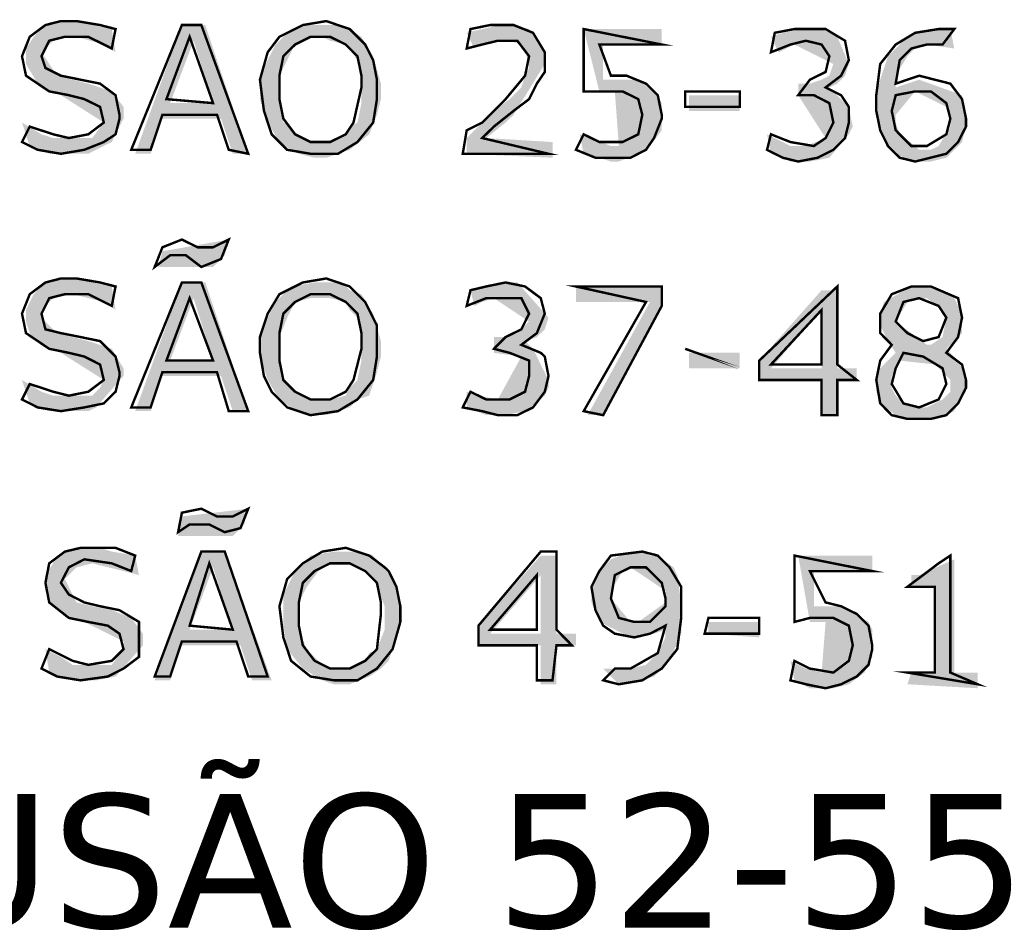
# Model space of a CAD drawing. Header units: millimetres. Extents: x 688550 to 690417, y 7458888 to 7459543.
# Drawn here: x 690314.41 to 690333.24, y 7459172.92 to 7459190.21 of the extents above; entities that cross this region are included whole.
import ezdxf
from ezdxf.enums import TextEntityAlignment as Align

# ---------------------------------------------------------------- set-up
doc = ezdxf.new("R2010")
doc.units = ezdxf.units.MM
doc.header["$LTSCALE"] = 3
doc.header["$MEASUREMENT"] = 0
doc.layers.add('H', color=7, linetype='Continuous')
doc.layers.add('P', color=7, linetype='Continuous')
doc.layers.add('Texto_Cabos', color=1, linetype='Continuous', lineweight=20)
doc.styles.add('siredit', font='verdana.ttf')

msp = doc.modelspace()

# ---------------------------------------------------------------- hatches: boundary and pattern name
at = {"layer": 'H', "linetype": 'Continuous'}
for points in [[(690315.269, 7459187.668), (690314.971, 7459187.668), (690314.601, 7459187.815), (690314.454, 7459188.261), (690314.824, 7459188.038), (690315.046, 7459187.967), (690315.269, 7459187.967), (690315.79, 7459187.967), (690316.008, 7459188.261), (690315.193, 7459188.781), (690314.971, 7459188.853), (690314.752, 7459189), (690314.53, 7459189.374), (690314.53, 7459189.668), (690314.677, 7459189.89), (690314.899, 7459190.113), (690315.193, 7459190.188), (690315.567, 7459190.188), (690315.79, 7459190.113), (690316.159, 7459190.037), (690316.231, 7459189.596), (690316.008, 7459189.743), (690315.491, 7459189.89), (690315.269, 7459189.89), (690315.046, 7459189.815), (690314.824, 7459189.596), (690315.122, 7459189.151), (690315.416, 7459189.075), (690315.714, 7459189), (690316.159, 7459188.853), (690316.382, 7459188.559), (690316.382, 7459188.336), (690316.306, 7459188.185), (690316.159, 7459187.891), (690315.861, 7459187.744), (690315.714, 7459187.668), (690315.491, 7459187.668), (690315.269, 7459187.668)], [(690318.751, 7459187.668), (690318.457, 7459187.668), (690318.234, 7459188.336), (690318.083, 7459188.63), (690317.713, 7459189.815), (690317.268, 7459188.63), (690318.083, 7459188.63), (690318.234, 7459188.336), (690317.121, 7459188.336), (690316.898, 7459187.668), (690316.604, 7459187.668), (690317.491, 7459190.113), (690317.936, 7459190.113), (690318.751, 7459187.668)], [(690320.011, 7459187.593), (690319.712, 7459187.668), (690319.565, 7459187.744), (690319.343, 7459187.891), (690319.12, 7459188.261), (690318.973, 7459188.706), (690318.973, 7459189), (690319.049, 7459189.298), (690319.271, 7459189.743), (690319.565, 7459190.037), (690319.788, 7459190.113), (690320.011, 7459190.113), (690319.935, 7459189.89), (690319.641, 7459189.743), (690319.565, 7459189.596), (690319.49, 7459189.445), (690319.343, 7459189.151), (690319.343, 7459188.63), (690319.418, 7459188.261), (690319.565, 7459188.185), (690319.641, 7459188.038), (690319.935, 7459187.891), (690320.305, 7459187.891), (690320.603, 7459188.038), (690320.678, 7459188.185), (690320.825, 7459188.261), (690320.901, 7459188.63), (690320.901, 7459189.075), (690320.825, 7459189.445), (690320.603, 7459189.743), (690320.305, 7459189.815), (690320.158, 7459189.89), (690319.935, 7459189.89), (690320.011, 7459190.113), (690320.305, 7459190.113), (690320.527, 7459190.113), (690320.678, 7459190.037), (690320.901, 7459189.89), (690321.124, 7459189.521), (690321.271, 7459189), (690321.271, 7459188.706), (690321.195, 7459188.408), (690321.048, 7459188.038), (690320.678, 7459187.744), (690320.233, 7459187.593), (690320.011, 7459187.593)], [(690324.53, 7459187.593), (690322.9, 7459187.668), (690322.9, 7459187.967), (690323.123, 7459188.185), (690323.27, 7459188.336), (690323.417, 7459188.483), (690323.715, 7459188.706), (690323.938, 7459188.928), (690324.009, 7459189.151), (690324.085, 7459189.298), (690324.009, 7459189.668), (690323.938, 7459189.743), (690323.715, 7459189.815), (690323.568, 7459189.815), (690323.417, 7459189.815), (690323.194, 7459189.743), (690323.047, 7459189.668), (690322.9, 7459189.966), (690323.194, 7459190.037), (690323.568, 7459190.113), (690323.791, 7459190.113), (690324.085, 7459190.037), (690324.383, 7459189.596), (690324.383, 7459189.374), (690323.791, 7459188.408), (690323.639, 7459188.261), (690323.27, 7459187.967), (690324.53, 7459187.891), (690324.53, 7459187.593)], [(690325.639, 7459187.521), (690325.42, 7459187.593), (690325.122, 7459187.668), (690325.046, 7459188.038), (690325.269, 7459187.967), (690325.639, 7459187.815), (690325.79, 7459187.815), (690325.714, 7459188.853), (690325.42, 7459188.853), (690325.122, 7459190.037), (690326.605, 7459190.037), (690326.605, 7459189.743), (690325.492, 7459189.743), (690325.492, 7459189.075), (690325.639, 7459189.075), (690326.012, 7459189.075), (690326.159, 7459189.075), (690326.529, 7459188.781), (690326.605, 7459188.63), (690326.605, 7459188.483), (690326.605, 7459188.114), (690326.382, 7459187.815), (690326.159, 7459187.668), (690325.79, 7459187.521), (690325.639, 7459187.521)], [(690329.196, 7459187.521), (690329.049, 7459187.521), (690328.679, 7459187.668), (690328.604, 7459188.038), (690328.902, 7459187.891), (690329.049, 7459187.815), (690329.196, 7459187.815), (690329.343, 7459187.815), (690329.717, 7459187.967), (690329.196, 7459188.781), (690329.196, 7459189), (690329.419, 7459189), (690329.641, 7459189.075), (690329.788, 7459189.151), (690329.864, 7459189.374), (690329.125, 7459189.743), (690328.826, 7459189.596), (690328.679, 7459189.89), (690328.902, 7459189.966), (690329.272, 7459190.037), (690329.494, 7459190.037), (690329.641, 7459190.037), (690329.939, 7459189.89), (690330.158, 7459189.374), (690330.086, 7459189.151), (690329.939, 7459189), (690329.788, 7459188.928), (690329.864, 7459188.853), (690330.158, 7459188.559), (690330.233, 7459188.185), (690330.158, 7459188.038), (690329.788, 7459187.593), (690329.419, 7459187.521), (690329.196, 7459187.521)], [(690331.716, 7459187.521), (690331.569, 7459187.521), (690331.493, 7459187.744), (690331.716, 7459187.744), (690331.863, 7459187.815), (690332.086, 7459188.185), (690332.086, 7459188.408), (690332.01, 7459188.559), (690331.418, 7459188.853), (690331.048, 7459188.408), (690331.048, 7459188.261), (690331.124, 7459188.038), (690331.418, 7459187.815), (690331.493, 7459187.744), (690331.569, 7459187.521), (690331.346, 7459187.521), (690331.048, 7459187.668), (690330.901, 7459187.815), (690330.826, 7459187.967), (690330.679, 7459188.483), (690330.679, 7459188.63), (690330.679, 7459188.781), (690330.754, 7459189.075), (690330.901, 7459189.521), (690331.271, 7459189.89), (690331.716, 7459190.037), (690331.863, 7459190.037), (690332.086, 7459190.037), (690332.161, 7459189.668), (690331.64, 7459189.743), (690331.418, 7459189.668), (690331.271, 7459189.521), (690331.048, 7459189.151), (690331.048, 7459188.928), (690331.493, 7459189.075), (690332.308, 7459188.781), (690332.384, 7459188.408), (690332.384, 7459188.185), (690332.308, 7459187.891), (690332.01, 7459187.593), (690331.716, 7459187.521)], [(690327.121, 7459188.483), (690327.121, 7459188.781), (690328.087, 7459188.781), (690328.087, 7459188.483), (690327.121, 7459188.483)], [(690317.045, 7459185.518), (690317.121, 7459185.816), (690318.381, 7459186.039), (690318.305, 7459185.741), (690318.083, 7459185.518), (690317.268, 7459185.518), (690317.045, 7459185.518)], [(690315.269, 7459182.78), (690314.971, 7459182.78), (690314.601, 7459182.927), (690314.454, 7459183.372), (690314.824, 7459183.149), (690315.046, 7459183.074), (690315.269, 7459183.074), (690315.491, 7459183.074), (690315.79, 7459183.074), (690315.937, 7459183.225), (690316.008, 7459183.372), (690315.193, 7459183.888), (690314.971, 7459183.964), (690314.752, 7459184.111), (690314.601, 7459184.262), (690314.53, 7459184.481), (690314.53, 7459184.703), (690314.677, 7459185.001), (690314.752, 7459185.077), (690314.899, 7459185.224), (690315.193, 7459185.3), (690315.567, 7459185.3), (690315.79, 7459185.224), (690316.159, 7459185.148), (690316.231, 7459184.703), (690316.008, 7459184.854), (690315.416, 7459185.001), (690315.046, 7459184.926), (690314.824, 7459184.703), (690314.824, 7459184.556), (690315.122, 7459184.262), (690315.416, 7459184.187), (690315.714, 7459184.111), (690316.159, 7459183.964), (690316.382, 7459183.594), (690316.382, 7459183.447), (690315.861, 7459182.851), (690315.714, 7459182.78), (690315.491, 7459182.78), (690315.269, 7459182.78)], [(690318.457, 7459182.78), (690318.234, 7459183.447), (690318.083, 7459183.741), (690317.713, 7459184.926), (690317.268, 7459183.741), (690318.083, 7459183.741), (690318.234, 7459183.447), (690317.121, 7459183.447), (690316.898, 7459182.78), (690316.604, 7459182.78), (690317.491, 7459185.224), (690317.936, 7459185.224), (690318.751, 7459182.78), (690318.457, 7459182.78)], [(690320.011, 7459182.704), (690319.935, 7459183.002), (690320.305, 7459183.002), (690320.603, 7459183.074), (690320.678, 7459183.225), (690320.825, 7459183.372), (690320.901, 7459183.741), (690320.901, 7459184.187), (690320.825, 7459184.556), (690320.678, 7459184.703), (690320.603, 7459184.854), (690320.305, 7459184.926), (690319.935, 7459184.926), (690319.641, 7459184.854), (690319.49, 7459184.556), (690319.343, 7459184.187), (690319.343, 7459183.741), (690319.418, 7459183.372), (690319.565, 7459183.225), (690319.641, 7459183.149), (690319.935, 7459183.002), (690320.011, 7459182.704), (690319.712, 7459182.78), (690319.565, 7459182.851), (690319.343, 7459183.002), (690319.12, 7459183.372), (690318.973, 7459183.817), (690318.973, 7459184.111), (690319.049, 7459184.409), (690319.271, 7459184.854), (690319.565, 7459185.148), (690320.011, 7459185.224), (690320.305, 7459185.224), (690320.527, 7459185.224), (690320.678, 7459185.077), (690320.901, 7459185.001), (690321.124, 7459184.632), (690321.271, 7459184.111), (690321.271, 7459183.817), (690321.195, 7459183.519), (690321.048, 7459183.074), (690320.825, 7459183.002), (690320.678, 7459182.851), (690320.233, 7459182.704), (690320.011, 7459182.704)], [(690323.492, 7459182.704), (690323.27, 7459182.704), (690322.9, 7459182.851), (690322.9, 7459183.149), (690323.123, 7459183.074), (690323.492, 7459183.002), (690323.938, 7459183.817), (690323.417, 7459183.888), (690323.417, 7459184.187), (690323.639, 7459184.187), (690323.862, 7459184.262), (690324.085, 7459184.481), (690323.417, 7459184.926), (690323.194, 7459184.854), (690323.047, 7459184.779), (690322.972, 7459185.077), (690323.194, 7459185.148), (690323.568, 7459185.224), (690323.862, 7459185.224), (690324.454, 7459184.556), (690324.383, 7459184.334), (690324.232, 7459184.187), (690324.009, 7459184.111), (690324.16, 7459183.964), (690324.454, 7459183.372), (690324.454, 7459183.225), (690324.383, 7459183.074), (690324.009, 7459182.78), (690323.639, 7459182.704), (690323.492, 7459182.704)], [(690325.492, 7459182.704), (690325.198, 7459182.704), (690326.382, 7459184.854), (690324.975, 7459184.854), (690324.975, 7459185.148), (690326.605, 7459185.148), (690326.605, 7459184.779), (690325.492, 7459182.704)], [(690329.939, 7459182.704), (690329.641, 7459182.704), (690329.641, 7459183.372), (690329.641, 7459183.594), (690329.641, 7459184.703), (690328.679, 7459183.594), (690329.641, 7459183.594), (690329.641, 7459183.372), (690328.457, 7459183.372), (690328.457, 7459183.741), (690329.641, 7459185.077), (690329.939, 7459185.077), (690329.939, 7459183.594), (690330.309, 7459183.594), (690330.309, 7459183.372), (690329.939, 7459183.372), (690329.939, 7459182.704)], [(690331.346, 7459182.633), (690331.048, 7459182.704), (690330.754, 7459182.927), (690330.679, 7459183.149), (690330.679, 7459183.372), (690330.754, 7459183.594), (690331.048, 7459183.888), (690331.124, 7459183.741), (690330.973, 7459183.447), (690330.973, 7459183.225), (690331.048, 7459183.074), (690331.195, 7459182.927), (690331.418, 7459182.851), (690331.64, 7459182.851), (690331.792, 7459182.927), (690331.939, 7459183.002), (690332.086, 7459183.149), (690332.086, 7459183.372), (690331.792, 7459183.666), (690331.124, 7459183.741), (690331.048, 7459183.888), (690330.901, 7459184.111), (690330.826, 7459184.262), (690330.754, 7459184.409), (690330.754, 7459184.632), (690330.826, 7459184.854), (690331.346, 7459185.148), (690331.716, 7459185.148), (690332.01, 7459185.001), (690332.161, 7459184.926), (690332.308, 7459184.632), (690332.308, 7459184.409), (690332.308, 7459184.262), (690332.01, 7459183.964), (690331.939, 7459184.187), (690332.01, 7459184.556), (690331.939, 7459184.703), (690331.64, 7459184.926), (690331.271, 7459184.854), (690331.048, 7459184.481), (690331.64, 7459184.04), (690331.716, 7459184.04), (690331.939, 7459184.187), (690332.01, 7459183.964), (690332.233, 7459183.741), (690332.308, 7459183.594), (690332.384, 7459183.447), (690332.384, 7459183.149), (690332.233, 7459182.927), (690332.161, 7459182.78), (690332.01, 7459182.704), (690331.716, 7459182.633), (690331.346, 7459182.633)], [(690328.087, 7459183.594), (690327.121, 7459183.594), (690327.121, 7459183.888), (690328.087, 7459183.888), (690328.087, 7459183.594)], [(690317.419, 7459180.407), (690317.491, 7459180.78), (690318.751, 7459180.927), (690318.675, 7459180.629), (690318.457, 7459180.407), (690317.638, 7459180.407), (690317.419, 7459180.407)], [(690315.638, 7459177.668), (690315.416, 7459177.668), (690314.971, 7459177.815), (690314.899, 7459178.26), (690315.193, 7459178.113), (690315.416, 7459177.962), (690315.638, 7459177.962), (690315.937, 7459177.962), (690316.159, 7459177.962), (690316.382, 7459178.26), (690316.382, 7459178.407), (690315.638, 7459178.777), (690315.344, 7459178.853), (690315.122, 7459179), (690314.971, 7459179.147), (690314.899, 7459179.369), (690314.899, 7459179.667), (690315.046, 7459179.89), (690315.122, 7459180.037), (690315.269, 7459180.113), (690315.638, 7459180.184), (690315.937, 7459180.184), (690316.159, 7459180.113), (690316.604, 7459180.037), (690316.676, 7459179.667), (690316.382, 7459179.743), (690315.79, 7459179.89), (690315.491, 7459179.814), (690315.269, 7459179.592), (690315.491, 7459179.147), (690315.79, 7459179.075), (690316.159, 7459179), (690316.529, 7459178.853), (690316.751, 7459178.554), (690316.751, 7459178.332), (690316.231, 7459177.74), (690315.861, 7459177.668), (690315.638, 7459177.668)], [(690318.826, 7459177.668), (690318.604, 7459178.332), (690318.457, 7459178.63), (690318.083, 7459179.814), (690317.638, 7459178.63), (690318.457, 7459178.63), (690318.604, 7459178.332), (690317.491, 7459178.332), (690317.268, 7459177.668), (690316.974, 7459177.668), (690317.86, 7459180.113), (690318.305, 7459180.113), (690319.196, 7459177.668), (690318.826, 7459177.668)], [(690320.38, 7459177.593), (690320.158, 7459177.668), (690319.788, 7459177.891), (690319.49, 7459178.26), (690319.418, 7459178.706), (690319.418, 7459179), (690319.418, 7459179.298), (690319.641, 7459179.743), (690319.935, 7459180.037), (690320.38, 7459180.113), (690320.678, 7459180.113), (690320.901, 7459180.113), (690321.124, 7459180.037), (690321.271, 7459179.89), (690321.565, 7459179.52), (690321.64, 7459179), (690321.64, 7459178.853), (690321.64, 7459178.706), (690321.565, 7459178.483), (690321.418, 7459178.038), (690321.271, 7459177.891), (690321.048, 7459177.74), (690320.678, 7459177.593), (690320.678, 7459177.891), (690320.972, 7459178.038), (690321.048, 7459178.185), (690321.195, 7459178.26), (690321.342, 7459178.63), (690321.342, 7459179.075), (690321.195, 7459179.445), (690321.124, 7459179.592), (690320.972, 7459179.743), (690320.678, 7459179.89), (690320.305, 7459179.89), (690320.086, 7459179.743), (690319.864, 7459179.445), (690319.712, 7459179.147), (690319.712, 7459178.63), (690319.864, 7459178.26), (690319.935, 7459178.185), (690320.086, 7459178.038), (690320.305, 7459177.891), (690320.678, 7459177.891), (690320.678, 7459177.593), (690320.38, 7459177.593)], [(690324.307, 7459177.593), (690324.307, 7459178.332), (690323.123, 7459178.332), (690323.123, 7459178.706), (690323.345, 7459178.554), (690324.307, 7459178.554), (690324.307, 7459179.667), (690323.345, 7459178.554), (690323.123, 7459178.706), (690324.307, 7459180.037), (690324.605, 7459180.037), (690324.605, 7459178.554), (690324.975, 7459178.554), (690324.975, 7459178.332), (690324.605, 7459178.332), (690324.605, 7459177.593), (690324.307, 7459177.593)], [(690325.79, 7459177.593), (690325.492, 7459177.891), (690326.012, 7459177.891), (690326.306, 7459177.962), (690326.529, 7459178.185), (690326.676, 7459178.483), (690326.676, 7459178.63), (690326.458, 7459178.554), (690326.159, 7459178.483), (690326.159, 7459178.777), (690326.676, 7459179.147), (690326.676, 7459179.369), (690326.012, 7459179.814), (690325.861, 7459179.743), (690325.639, 7459179.369), (690325.639, 7459179.222), (690326.012, 7459178.777), (690326.159, 7459178.777), (690326.159, 7459178.483), (690326.012, 7459178.483), (690325.42, 7459178.777), (690325.269, 7459179.147), (690325.269, 7459179.445), (690325.42, 7459179.743), (690325.567, 7459179.89), (690325.639, 7459179.966), (690326.012, 7459180.113), (690326.235, 7459180.113), (690326.382, 7459180.037), (690326.529, 7459180.037), (690326.827, 7459179.814), (690326.899, 7459179.667), (690326.974, 7459179.147), (690326.974, 7459178.777), (690326.974, 7459178.554), (690326.752, 7459178.038), (690326.605, 7459177.891), (690326.458, 7459177.74), (690325.937, 7459177.593), (690325.79, 7459177.593)], [(690329.641, 7459177.517), (690329.419, 7459177.517), (690329.125, 7459177.668), (690329.049, 7459178.038), (690329.343, 7459177.891), (690329.641, 7459177.815), (690329.717, 7459178.777), (690329.419, 7459178.777), (690329.196, 7459180.037), (690330.603, 7459180.037), (690330.603, 7459179.743), (690329.494, 7459179.743), (690329.494, 7459179.075), (690329.641, 7459179.075), (690330.011, 7459179.075), (690330.158, 7459179), (690330.532, 7459178.777), (690330.603, 7459178.63), (690330.603, 7459178.407), (690330.603, 7459178.113), (690330.456, 7459177.815), (690330.158, 7459177.593), (690329.864, 7459177.517), (690329.641, 7459177.517)], [(690332.606, 7459177.517), (690331.271, 7459177.593), (690331.346, 7459177.815), (690331.792, 7459177.815), (690331.792, 7459179.445), (690331.346, 7459179.445), (690331.346, 7459179.667), (690331.493, 7459179.667), (690332.161, 7459179.966), (690332.161, 7459177.815), (690332.606, 7459177.815), (690332.606, 7459177.517)], [(690328.457, 7459178.483), (690327.491, 7459178.554), (690327.491, 7459178.777), (690328.457, 7459178.777), (690328.457, 7459178.483)]]:
    msp.add_hatch(color=256, dxfattribs=at).paths.add_polyline_path(points)

# ---------------------------------------------------------------- linework, layer by layer
at = {"layer": 'P', "const_width": 0.0462}
for points in [[(690316.306, 7459188.408), (690316.231, 7459188.781), (690315.937, 7459189), (690315.567, 7459189.075), (690315.193, 7459189.151), (690314.899, 7459189.298), (690314.824, 7459189.521), (690314.971, 7459189.815), (690315.269, 7459189.89), (690315.714, 7459189.89), (690316.159, 7459189.668), (690316.231, 7459190.037), (690315.937, 7459190.113), (690315.491, 7459190.188), (690315.193, 7459190.188), (690314.899, 7459190.113), (690314.601, 7459189.89), (690314.454, 7459189.521), (690314.53, 7459189.151), (690314.971, 7459188.853), (690315.344, 7459188.781), (690315.638, 7459188.706), (690315.937, 7459188.559), (690316.008, 7459188.261), (690315.714, 7459188.038), (690315.344, 7459187.967), (690315.046, 7459188.038), (690314.601, 7459188.185), (690314.454, 7459187.891), (690314.752, 7459187.744), (690315.193, 7459187.668), (690315.638, 7459187.744), (690316.008, 7459187.891), (690316.231, 7459188.038), (690316.306, 7459188.336), (690316.306, 7459188.408), (690316.306, 7459188.408)], [(690320.901, 7459189.815), (690320.678, 7459190.037), (690320.233, 7459190.188), (690319.788, 7459190.113), (690319.343, 7459189.89), (690319.12, 7459189.596), (690318.973, 7459189.075), (690319.049, 7459188.483), (690319.196, 7459188.038), (690319.49, 7459187.744), (690319.935, 7459187.668), (690320.456, 7459187.668), (690320.825, 7459187.891), (690321.124, 7459188.261), (690321.195, 7459188.706), (690321.195, 7459189.075), (690321.124, 7459189.445), (690320.972, 7459189.743), (690320.901, 7459189.815), (690320.901, 7459189.815)], [(690318.751, 7459187.668), (690317.86, 7459190.113), (690317.491, 7459190.113), (690316.529, 7459187.744), (690316.898, 7459187.744), (690317.121, 7459188.408), (690318.158, 7459188.408), (690318.381, 7459187.744), (690318.751, 7459187.668), (690318.751, 7459187.668)], [(690318.083, 7459188.63), (690317.197, 7459188.706), (690317.638, 7459189.89), (690318.083, 7459188.63), (690318.083, 7459188.63)], [(690324.454, 7459187.668), (690323.194, 7459187.967), (690323.417, 7459188.185), (690323.791, 7459188.483), (690324.085, 7459188.706), (690324.232, 7459189), (690324.383, 7459189.222), (690324.383, 7459189.596), (690324.16, 7459189.966), (690323.791, 7459190.113), (690323.345, 7459190.113), (690322.972, 7459190.037), (690322.9, 7459189.668), (690323.194, 7459189.743), (690323.492, 7459189.815), (690323.862, 7459189.815), (690324.085, 7459189.521), (690324.009, 7459189.151), (690323.639, 7459188.706), (690323.417, 7459188.483), (690323.194, 7459188.261), (690322.9, 7459188.114), (690322.825, 7459187.668), (690324.454, 7459187.668), (690324.454, 7459187.668)], [(690326.605, 7459188.408), (690326.529, 7459188.781), (690326.306, 7459189), (690325.937, 7459189.151), (690325.639, 7459189.151), (690325.42, 7459189.743), (690326.605, 7459189.743), (690325.122, 7459190.037), (690325.122, 7459188.853), (690325.42, 7459188.853), (690325.861, 7459188.853), (690326.159, 7459188.706), (690326.235, 7459188.408), (690326.159, 7459188.038), (690325.861, 7459187.891), (690325.42, 7459187.891), (690325.122, 7459188.038), (690324.975, 7459187.744), (690325.345, 7459187.593), (690325.714, 7459187.593), (690326.012, 7459187.593), (690326.306, 7459187.744), (690326.458, 7459187.967), (690326.605, 7459188.336), (690326.605, 7459188.408), (690326.605, 7459188.408)], [(690330.011, 7459188.781), (690329.717, 7459188.928), (690330.011, 7459189.151), (690330.158, 7459189.445), (690330.086, 7459189.815), (690329.717, 7459190.037), (690329.419, 7459190.037), (690329.125, 7459190.037), (690328.751, 7459189.966), (690328.679, 7459189.596), (690329.049, 7459189.743), (690329.343, 7459189.815), (690329.641, 7459189.743), (690329.788, 7459189.521), (690329.717, 7459189.222), (690329.419, 7459189.075), (690329.196, 7459188.781), (690329.494, 7459188.781), (690329.788, 7459188.63), (690329.864, 7459188.261), (690329.717, 7459187.967), (690329.494, 7459187.815), (690329.049, 7459187.891), (690328.679, 7459188.038), (690328.604, 7459187.744), (690328.902, 7459187.593), (690329.196, 7459187.521), (690329.566, 7459187.593), (690329.864, 7459187.744), (690330.086, 7459187.967), (690330.158, 7459188.261), (690330.158, 7459188.559), (690330.011, 7459188.781), (690330.011, 7459188.781)], [(690332.384, 7459188.336), (690332.308, 7459188.706), (690332.086, 7459189), (690331.792, 7459189.075), (690331.493, 7459189.151), (690331.048, 7459189), (690331.124, 7459189.445), (690331.346, 7459189.668), (690331.64, 7459189.743), (690331.939, 7459189.743), (690332.161, 7459190.037), (690331.863, 7459190.037), (690331.418, 7459189.966), (690331.048, 7459189.743), (690330.754, 7459189.374), (690330.679, 7459188.781), (690330.679, 7459188.483), (690330.754, 7459188.114), (690330.901, 7459187.815), (690331.124, 7459187.593), (690331.418, 7459187.521), (690332.01, 7459187.668), (690332.233, 7459187.891), (690332.384, 7459188.185), (690332.384, 7459188.336), (690332.384, 7459188.336)], [(690320.901, 7459188.928), (690320.75, 7459188.261), (690320.603, 7459188.038), (690320.305, 7459187.891), (690319.935, 7459187.891), (690319.641, 7459188.038), (690319.418, 7459188.336), (690319.343, 7459188.706), (690319.343, 7459189.151), (690319.418, 7459189.521), (690319.641, 7459189.743), (690319.935, 7459189.89), (690320.305, 7459189.89), (690320.603, 7459189.743), (690320.825, 7459189.521), (690320.901, 7459189.151), (690320.901, 7459188.928), (690320.901, 7459188.928)], [(690328.087, 7459188.559), (690328.087, 7459188.853), (690327.05, 7459188.853), (690327.05, 7459188.559), (690328.087, 7459188.559), (690328.087, 7459188.559)], [(690332.086, 7459188.336), (690332.01, 7459188.038), (690331.64, 7459187.815), (690331.346, 7459187.815), (690331.048, 7459188.114), (690330.973, 7459188.483), (690331.048, 7459188.781), (690331.418, 7459188.853), (690331.716, 7459188.853), (690332.01, 7459188.63), (690332.086, 7459188.336), (690332.086, 7459188.336)], [(690318.381, 7459186.039), (690318.083, 7459185.892), (690317.789, 7459185.892), (690317.491, 7459186.039), (690317.121, 7459185.892), (690316.974, 7459185.518), (690317.268, 7459185.741), (690317.566, 7459185.741), (690317.86, 7459185.518), (690318.234, 7459185.669), (690318.381, 7459186.039), (690318.381, 7459186.039)], [(690316.306, 7459183.519), (690316.231, 7459183.817), (690315.937, 7459184.111), (690315.567, 7459184.187), (690315.193, 7459184.262), (690314.899, 7459184.334), (690314.824, 7459184.632), (690314.971, 7459184.926), (690315.269, 7459185.001), (690315.714, 7459185.001), (690316.159, 7459184.779), (690316.231, 7459185.148), (690315.937, 7459185.224), (690315.491, 7459185.3), (690315.193, 7459185.3), (690314.899, 7459185.224), (690314.601, 7459185.001), (690314.454, 7459184.632), (690314.53, 7459184.262), (690314.971, 7459183.964), (690315.344, 7459183.888), (690315.638, 7459183.817), (690315.937, 7459183.666), (690316.008, 7459183.372), (690315.714, 7459183.149), (690315.344, 7459183.074), (690315.046, 7459183.149), (690314.601, 7459183.296), (690314.454, 7459183.002), (690314.752, 7459182.851), (690315.193, 7459182.78), (690315.638, 7459182.851), (690316.008, 7459182.927), (690316.231, 7459183.149), (690316.306, 7459183.447), (690316.306, 7459183.519), (690316.306, 7459183.519)], [(690318.751, 7459182.78), (690317.86, 7459185.224), (690317.491, 7459185.224), (690316.529, 7459182.851), (690316.898, 7459182.851), (690317.121, 7459183.519), (690318.158, 7459183.519), (690318.381, 7459182.78), (690318.751, 7459182.78), (690318.751, 7459182.78)], [(690320.901, 7459184.926), (690320.678, 7459185.148), (690320.233, 7459185.3), (690319.788, 7459185.224), (690319.343, 7459185.001), (690319.12, 7459184.632), (690318.973, 7459184.187), (690318.973, 7459183.888), (690319.049, 7459183.447), (690319.196, 7459183.149), (690319.49, 7459182.851), (690319.935, 7459182.704), (690320.456, 7459182.78), (690320.825, 7459183.002), (690321.124, 7459183.372), (690321.195, 7459183.817), (690321.195, 7459184.409), (690320.972, 7459184.854), (690320.901, 7459184.926), (690320.901, 7459184.926)], [(690324.307, 7459183.888), (690323.938, 7459184.04), (690324.232, 7459184.262), (690324.383, 7459184.632), (690324.307, 7459184.926), (690324.009, 7459185.148), (690323.639, 7459185.224), (690323.27, 7459185.148), (690322.972, 7459185.077), (690322.9, 7459184.779), (690323.27, 7459184.926), (690323.639, 7459184.926), (690323.938, 7459184.926), (690324.085, 7459184.632), (690323.938, 7459184.334), (690323.639, 7459184.187), (690323.417, 7459183.964), (690323.715, 7459183.888), (690324.085, 7459183.741), (690324.085, 7459183.447), (690324.009, 7459183.149), (690323.715, 7459183.002), (690323.27, 7459183.002), (690322.972, 7459183.149), (690322.825, 7459182.851), (690323.194, 7459182.78), (690323.492, 7459182.704), (690323.862, 7459182.704), (690324.16, 7459182.851), (690324.383, 7459183.149), (690324.454, 7459183.447), (690324.383, 7459183.817), (690324.307, 7459183.888), (690324.307, 7459183.888)], [(690326.605, 7459184.779), (690326.605, 7459185.148), (690324.975, 7459185.148), (690326.306, 7459184.854), (690325.122, 7459182.78), (690325.492, 7459182.704), (690326.605, 7459184.779), (690326.605, 7459184.779)], [(690330.309, 7459183.372), (690329.939, 7459183.666), (690329.939, 7459185.148), (690328.457, 7459183.741), (690328.457, 7459183.372), (690329.641, 7459183.372), (690329.641, 7459182.704), (690329.939, 7459182.704), (690329.939, 7459183.372), (690330.309, 7459183.372), (690330.309, 7459183.372)], [(690332.384, 7459183.372), (690332.308, 7459183.666), (690332.01, 7459183.888), (690332.233, 7459184.187), (690332.308, 7459184.556), (690332.233, 7459184.926), (690331.716, 7459185.148), (690331.346, 7459185.148), (690330.973, 7459185.001), (690330.754, 7459184.632), (690330.754, 7459184.262), (690330.973, 7459184.04), (690330.754, 7459183.741), (690330.679, 7459183.372), (690330.754, 7459182.927), (690330.973, 7459182.704), (690331.271, 7459182.633), (690331.716, 7459182.633), (690332.01, 7459182.704), (690332.233, 7459182.927), (690332.384, 7459183.225), (690332.384, 7459183.372), (690332.384, 7459183.372)], [(690318.083, 7459183.741), (690317.197, 7459183.741), (690317.638, 7459184.926), (690318.083, 7459183.741), (690318.083, 7459183.741)], [(690320.901, 7459183.964), (690320.75, 7459183.372), (690320.603, 7459183.149), (690320.305, 7459183.002), (690319.935, 7459183.002), (690319.641, 7459183.149), (690319.418, 7459183.372), (690319.343, 7459183.741), (690319.343, 7459184.262), (690319.418, 7459184.632), (690319.641, 7459184.854), (690319.935, 7459185.001), (690320.305, 7459185.001), (690320.603, 7459184.854), (690320.825, 7459184.632), (690320.901, 7459184.262), (690320.901, 7459183.964), (690320.901, 7459183.964)], [(690332.01, 7459184.556), (690331.863, 7459184.187), (690331.569, 7459184.111), (690331.271, 7459184.262), (690331.048, 7459184.481), (690331.195, 7459184.854), (690331.493, 7459184.926), (690331.863, 7459184.779), (690332.01, 7459184.556), (690332.01, 7459184.556)], [(690329.641, 7459183.666), (690328.679, 7459183.666), (690329.641, 7459184.703), (690329.641, 7459183.666), (690329.641, 7459183.666)], [(690328.087, 7459183.594), (690327.05, 7459183.964), (690328.087, 7459183.594), (690328.087, 7459183.594)], [(690332.01, 7459183.296), (690331.863, 7459183.002), (690331.493, 7459182.851), (690331.195, 7459182.927), (690330.973, 7459183.296), (690331.048, 7459183.594), (690331.195, 7459183.888), (690331.569, 7459183.817), (690331.939, 7459183.594), (690332.01, 7459183.296), (690332.01, 7459183.296)], [(690318.751, 7459180.927), (690318.457, 7459180.78), (690318.158, 7459180.78), (690317.86, 7459180.927), (690317.491, 7459180.852), (690317.419, 7459180.482), (690317.638, 7459180.629), (690318.011, 7459180.629), (690318.305, 7459180.482), (690318.604, 7459180.558), (690318.751, 7459180.927), (690318.751, 7459180.927)], [(690316.676, 7459178.407), (690316.676, 7459178.777), (690316.306, 7459179), (690315.937, 7459179.075), (690315.638, 7459179.147), (690315.344, 7459179.298), (690315.193, 7459179.52), (690315.344, 7459179.814), (690315.638, 7459179.966), (690316.159, 7459179.89), (690316.529, 7459179.743), (690316.604, 7459180.037), (690316.231, 7459180.184), (690315.937, 7459180.184), (690315.567, 7459180.184), (690315.269, 7459180.113), (690314.971, 7459179.89), (690314.899, 7459179.52), (690314.971, 7459179.147), (690315.344, 7459178.853), (690315.714, 7459178.777), (690316.084, 7459178.706), (690316.306, 7459178.554), (690316.382, 7459178.26), (690316.159, 7459178.038), (690315.714, 7459177.962), (690315.416, 7459178.038), (690314.971, 7459178.26), (690314.824, 7459177.891), (690315.122, 7459177.74), (690315.567, 7459177.668), (690316.084, 7459177.74), (690316.382, 7459177.891), (690316.676, 7459178.113), (690316.676, 7459178.407), (690316.676, 7459178.407)], [(690321.342, 7459179.814), (690321.048, 7459180.037), (690320.603, 7459180.184), (690320.158, 7459180.113), (690319.788, 7459179.89), (690319.49, 7459179.592), (690319.343, 7459179.075), (690319.418, 7459178.483), (690319.565, 7459178.038), (690319.935, 7459177.74), (690320.38, 7459177.668), (690320.825, 7459177.668), (690321.195, 7459177.891), (690321.493, 7459178.26), (690321.64, 7459178.777), (690321.64, 7459179.075), (690321.565, 7459179.445), (690321.418, 7459179.743), (690321.342, 7459179.814), (690321.342, 7459179.814)], [(690319.12, 7459177.74), (690318.305, 7459180.113), (690317.86, 7459180.113), (690316.974, 7459177.74), (690317.268, 7459177.74), (690317.491, 7459178.407), (690318.528, 7459178.407), (690318.751, 7459177.74), (690319.12, 7459177.74), (690319.12, 7459177.74)], [(690324.899, 7459178.332), (690324.605, 7459178.63), (690324.605, 7459180.113), (690324.307, 7459180.113), (690323.123, 7459178.706), (690323.123, 7459178.332), (690324.232, 7459178.332), (690324.232, 7459177.668), (690324.53, 7459177.668), (690324.605, 7459178.332), (690324.899, 7459178.332), (690324.899, 7459178.332)], [(690326.974, 7459179), (690326.974, 7459179.445), (690326.752, 7459179.814), (690326.529, 7459180.037), (690326.235, 7459180.113), (690325.639, 7459180.037), (690325.42, 7459179.743), (690325.269, 7459179.445), (690325.345, 7459179), (690325.492, 7459178.706), (690325.714, 7459178.554), (690326.084, 7459178.483), (690326.382, 7459178.554), (690326.676, 7459178.706), (690326.529, 7459178.185), (690326.012, 7459177.891), (690325.714, 7459177.891), (690325.492, 7459177.668), (690325.79, 7459177.593), (690326.235, 7459177.668), (690326.605, 7459177.891), (690326.899, 7459178.26), (690326.974, 7459178.853), (690326.974, 7459179), (690326.974, 7459179)], [(690330.603, 7459178.332), (690330.532, 7459178.706), (690330.309, 7459178.928), (690330.011, 7459179.075), (690329.717, 7459179.147), (690329.419, 7459179.743), (690330.603, 7459179.743), (690329.125, 7459180.037), (690329.125, 7459178.777), (690329.419, 7459178.853), (690329.864, 7459178.853), (690330.158, 7459178.706), (690330.233, 7459178.332), (690330.158, 7459178.038), (690329.864, 7459177.815), (690329.419, 7459177.891), (690329.125, 7459178.038), (690329.049, 7459177.668), (690329.343, 7459177.593), (690329.717, 7459177.517), (690330.011, 7459177.593), (690330.309, 7459177.74), (690330.532, 7459177.962), (690330.603, 7459178.26), (690330.603, 7459178.332), (690330.603, 7459178.332)], [(690332.606, 7459177.593), (690332.086, 7459177.815), (690332.086, 7459180.037), (690331.863, 7459179.89), (690331.569, 7459179.667), (690331.271, 7459179.445), (690331.792, 7459179.445), (690331.792, 7459177.815), (690331.271, 7459177.815), (690332.606, 7459177.593), (690332.606, 7459177.593)], [(690318.457, 7459178.63), (690317.638, 7459178.706), (690318.011, 7459179.89), (690318.457, 7459178.63), (690318.457, 7459178.63)], [(690321.271, 7459178.928), (690321.195, 7459178.26), (690320.972, 7459178.038), (690320.678, 7459177.891), (690320.305, 7459177.891), (690320.011, 7459178.038), (690319.788, 7459178.332), (690319.712, 7459178.706), (690319.712, 7459179.147), (690319.788, 7459179.52), (690320.011, 7459179.743), (690320.305, 7459179.89), (690320.678, 7459179.89), (690320.972, 7459179.743), (690321.195, 7459179.52), (690321.271, 7459179.147), (690321.271, 7459178.928), (690321.271, 7459178.928)], [(690326.676, 7459179.075), (690326.382, 7459178.777), (690326.084, 7459178.777), (690325.79, 7459178.853), (690325.639, 7459179.222), (690325.714, 7459179.667), (690326.012, 7459179.814), (690326.306, 7459179.814), (690326.605, 7459179.52), (690326.676, 7459179.222), (690326.676, 7459179.075), (690326.676, 7459179.075)], [(690324.232, 7459178.63), (690323.345, 7459178.63), (690324.232, 7459179.667), (690324.232, 7459178.63), (690324.232, 7459178.63)], [(690328.457, 7459178.554), (690328.457, 7459178.853), (690327.491, 7459178.853), (690327.419, 7459178.554), (690328.457, 7459178.554), (690328.457, 7459178.554)]]:
    msp.add_lwpolyline(points, dxfattribs=at)

# ---------------------------------------------------------------- texts
at = {"layer": 'Texto_Cabos', "linetype": 'Continuous', "style": 'siredit'}
msp.add_text('105-108 FUSÃO 52-55', height=2.535, dxfattribs=at).set_placement((690314.189, 7459174.24), align=Align.MIDDLE_CENTER)

doc.saveas('drawing.dxf')
